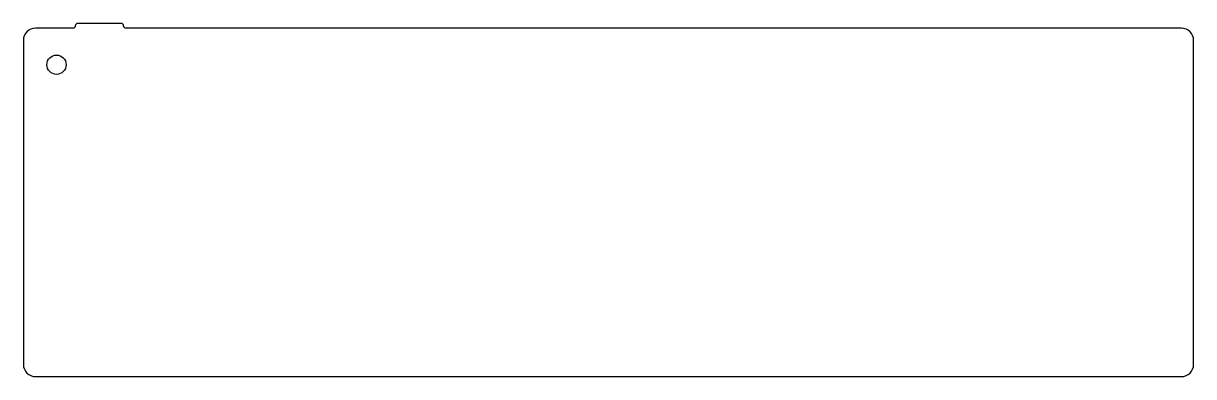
# Model space of a CAD drawing. Header units: millimetres. Extents: x 3 to 245, y -74 to -1.
import ezdxf

# ---------------------------------------------------------------- set-up
doc = ezdxf.new("R2010")
doc.units = ezdxf.units.MM
doc.layers.get('0').update_dxf_attribs({"linetype": 'CONTINUOUS'})

msp = doc.modelspace()

# ---------------------------------------------------------------- linework, layer by layer
msp.add_lwpolyline([(2.675, -4.475), (2.675, -71.575, 0.414211219), (5.175, -74.075), (242.375, -74.075, 0.414208876), (244.875, -71.575), (244.875, -4.47499, 0.414210048), (242.375, -1.975), (23.915, -1.975, -0.414225278), (23.415, -1.475, 0.414225278), (22.915, -0.975), (13.915, -0.975, 0.414236995), (13.415, -1.475, -0.414201847), (12.915, -1.975), (5.175, -1.975, 0.414215906)], format="xyb", close=True)
msp.add_circle((9.525, -9.525), 1.9939)

doc.saveas('drawing.dxf')
